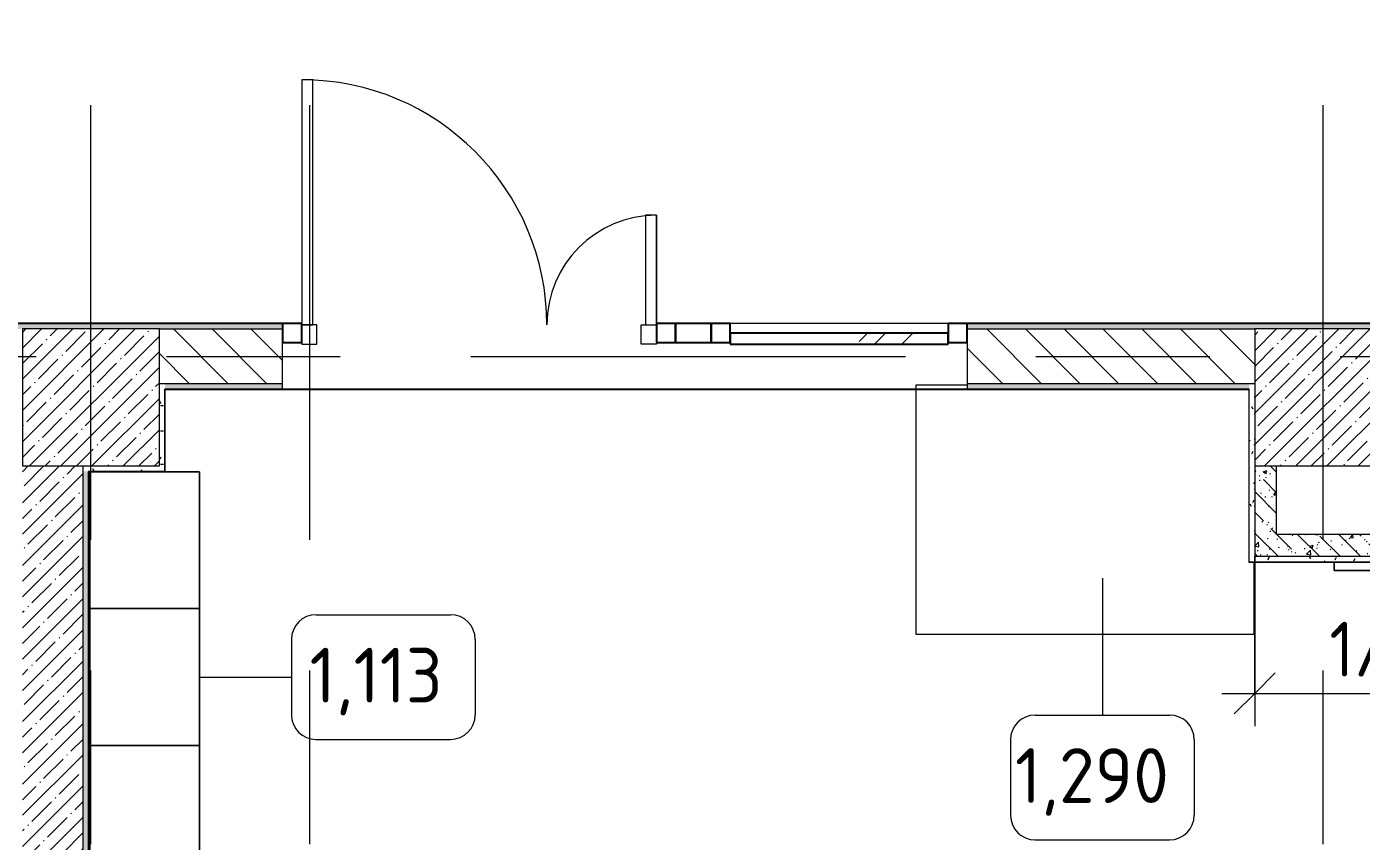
# Model space of a CAD drawing. Header units: millimetres. Extents: x 957 to 228198, y -8553 to 29000.
# Drawn here: x 37178 to 42052, y 6029 to 9004 of the extents above; entities that cross this region are included whole.
import ezdxf

# ---------------------------------------------------------------- set-up
doc = ezdxf.new("R2010")
doc.units = ezdxf.units.MM
doc.linetypes.add('Осевая', pattern=[3175, 635, -476.25, 1587.5, -476.25])
for name, color, linetype, lineweight in [('A-ANNO-DIMS', 7, 'Continuous', 9), ('A-ANNO-DIMS-100', 7, 'Continuous', 9), ('A-DETL-GENF', 7, 'Continuous', 9), ('A-GLAZ-CURT', 7, 'Continuous', 9), ('A-GLAZ-CURT-1', 7, 'Continuous', 25), ('A-GLAZ-CWMG', 7, 'Continuous', 9), ('A-GLAZ-CWMG-1', 7, 'Continuous', 25), ('A-WALL', 7, 'Continuous', 9), ('I-FURN-IDEN', 7, 'Continuous', 9), ('I-WALL', 7, 'Continuous', 9), ('S-COLS', 7, 'Continuous', 9), ('Оси-2', 7, 'Осевая', 9)]:
    doc.layers.add(name, color=color, linetype=linetype, lineweight=lineweight)
for name, color, linetype, lineweight, true_color in [('A-DOOR-1', 7, 'Continuous', 9, 0xc0c0c0), ('A-WALL-1', 9, 'Continuous', 9, 0x808080), ('A-WALL-FNSH-1', 9, 'Continuous', 9, 0x808080), ('I-FURN-1', 9, 'Continuous', 9, 0x808080)]:
    doc.layers.add(name, color=color, linetype=linetype, lineweight=lineweight, true_color=true_color)
doc.styles.add('GOST Common_3', font='GOST_Common.ttf', dxfattribs={"height": 200})
doc.styles.add('ISOCPEUR_3', font='isocpeur.ttf', dxfattribs={"width": 0.9, "height": 200})
doc.dimstyles.new('ISO-2_0_0_9К_Средний_округл2_1', dxfattribs={"dimscale": 304.8, "dimtxt": 199.196235, "dimasz": 0.492126, "dimexe": 0.393701, "dimexo": 0, "dimgap": 0, "dimtad": 1, "dimdec": 0, "dimrnd": 10, "dimzin": 0, "dimdsep": 46, "dimtxsty": 'ISOCPEUR_3', "dimblk1": 'OBLIQUE', "dimblk2": 'OBLIQUE', "dimsah": 1, "dimcen": 0.09, "dimdle": 0.393701, "dimazin": 0, "dimtfac": 1, "dimtdec": 4, "dimtix": 1, "dimtmove": 0, "dimatfit": 3, "dimfxl": 1, "dimtvp": 1, "dimtolj": 1, "dimtzin": 0, "dimarcsym": 2})
pattern_1 = [(135, (-10247.55, 0), (-75.43415, -75.43415), [106.68, -17.78, 3.556, -17.78]), (135, (-10247.55, 75.39), (-75.43415, -75.43415), []), (50, (-10247.55, 0), (127.52922, -11.15758), [13.335, -146.685]), (355, (-10247.55, 0), (-24.66966, 133.74002), [10.668, -117.348]), (100.451, (-10236.92, -0.93), (102.85973, 122.58178), [11.333, -124.663]), (46.184, (-10247.55, 35.56), (189.75516, -29.43036), [20.002, -220.027]), (96.636, (-10231.74, 33.1), (166.1822, 173.1996), [17, -186.995]), (351.184, (-10247.55, 35.56), (166.1839, 173.1976), [16.002, -176.022]), (21, (-10229.77, 26.67), (106.13027, -71.58603), [13.335, -146.685]), (326, (-10229.77, 26.67), (43.26188, 128.93175), [10.668, -117.348]), (71.451, (-10220.93, 20.7), (149.39198, 57.34505), [11.333, -124.663]), (37.5, (-10247.55, 0), (2.16223, 59.188357), [3.353, -112.573, 3.353, -115.773, -117.792]), (37.5, (-10247.55, 0), (2.16223, 59.188357), [-235.052, 3.353, -114.44]), (7.5, (-10247.55, 0), (46.77386, 70.12615), [3.353, -64.567, 3.353, -109.906, -44.894]), (7.5, (-10247.55, 0), (46.77386, 70.12615), [-181.178, 3.353, -41.542]), (327.5, (-10287.2, 0), (94.91367, -4.010093), [3.353, -41.097, 3.353, -135.331, -184.023]), (327.5, (-10287.2, 0), (94.91367, -4.010093), [-183.134, 3.353, -180.67]), (317.5, (-10304.98, 0), (103.69057, 17.79882), [3.353, -54.432, 3.353, -88.748, -130.683]), (317.5, (-10304.98, 0), (103.69057, 17.79882), [-149.885, 3.353, -127.33])]
pattern_2 = [(0, (-10247.55, 0), (121.92, 30.48), [10.058, -81.382, 10.058, -81.382, -487.68]), (0, (-10247.55, 0), (121.92, 30.48), [-182.88, 10.058, -172.822, 10.058, -81.382, -213.36]), (0, (-10247.55, 0), (121.92, 30.48), [-457.2, 10.058, -50.902, 10.058, -142.342]), (120, (-10201.83, 15.24), (-87.356454, 90.345817), [10.058, -81.382, 10.058, -81.382, -487.68]), (120, (-10201.83, 15.24), (-87.356454, 90.345817), [-182.88, 10.058, -172.822, 10.058, -81.382, -213.36]), (120, (-10201.83, 15.24), (-87.356454, 90.345817), [-457.2, 10.058, -50.902, 10.058, -142.342]), (240, (-10186.59, 76.2), (-34.563546, -120.825817), [10.058, -81.382, 10.058, -81.382, -487.68]), (240, (-10186.59, 76.2), (-34.563546, -120.825817), [-182.88, 10.058, -172.822, 10.058, -81.382, -213.36]), (240, (-10186.59, 76.2), (-34.563546, -120.825817), [-457.2, 10.058, -50.902, 10.058, -142.342])]

# ---------------------------------------------------------------- blocks, each defined once
blk = doc.blocks.new('BSC_Колонна _Прямоугольная - 500х500-V2-План расстановки мебели и оборудования 3 этажа в осях 12-23')
at = {"layer": 'S-COLS'}
h = blk.add_hatch(dxfattribs=at)
h.set_pattern_fill('FP_3', color=256, style=0, pattern_type=2)
h.set_pattern_definition([(45, (-47660, -7650), (-57.02463, 57.02463), []), (45, (-47602.975, -7650), (-57.02463, 57.02463), [100.806, -20.161, 3.353, -16.808])])
h.paths.add_polyline_path([(-250, -250), (250, -250), (250, 250), (-250, 250), (-250, 30)])
for p, q in [((250, 250), (-250, 250)), ((-250, 250), (-250, -250)), ((250, -250), (250, 250)), ((-250, -250), (250, -250))]:
    blk.add_line(p, q, dxfattribs=at)
blk = doc.blocks.new('BSC_Колонна _Прямоугольная - 500х500-V3-План расстановки мебели и оборудования 3 этажа в осях 12-23')
at = {"layer": 'S-COLS'}
h = blk.add_hatch(dxfattribs=at)
h.set_pattern_fill('FP_4', color=256, style=0, pattern_type=2)
h.set_pattern_definition([(45, (-52160, -7650), (-57.02463, 57.02463), []), (45, (-52102.975, -7650), (-57.02463, 57.02463), [100.806, -20.161, 3.353, -16.808])])
h.paths.add_polyline_path([(-250, -250), (250, -250), (250, 250), (-250, 250), (-250, 30)])
for p, q in [((250, 250), (-250, 250)), ((-250, 250), (-250, -250)), ((250, -250), (250, 250)), ((-250, -250), (250, -250))]:
    blk.add_line(p, q, dxfattribs=at)
blk = doc.blocks.new('Стол базовый прямоугольный - 1_290-V97-План расстановки мебели и оборудования 3 этажа в осях 12-23')
at = {"layer": 'I-FURN-1'}
for p, q in [((-430, 455), (-617.5, 455)), ((-617.5, 455), (-617.5, -455)), ((617.5, -455), (617.5, -190)), ((-617.5, -455), (617.5, -455))]:
    blk.add_line(p, q, dxfattribs=at)
blk = doc.blocks.new('Мебель_универсальная - 1_24б-26156272-План расстановки мебели и оборудования 3 этажа в осях 12-23')
at = {"layer": 'I-FURN-1'}
for p, q in [((600, 25.4), (-600, 25.4)), ((-600, 25.4), (-600, -6.9)), ((-600, -6.9), (-600, 25.4)), ((-600, 25.4), (600, 25.4)), ((600, -6.9), (600, 25.4)), ((600, 25.4), (600, -6.9))]:
    blk.add_line(p, q, dxfattribs=at)
blk = doc.blocks.new('1_113 тумба - 1_113 тумба-31126920-План расстановки мебели и оборудования 3 этажа в осях 12-23')
at = {"layer": 'I-FURN-1'}
for p, q in [((-400, 1500), (0, 1500)), ((-400, 0), (-400, 1500)), ((0, 1500), (-400, 1500)), ((-400, 1500), (-400, 1000)), ((-400, 1000), (-400, 1500)), ((-400, 1500), (0, 1500)), ((0, 1500), (0, 0)), ((0, 1000), (0, 1500)), ((0, 1500), (0, 1000)), ((0, 1000), (-400, 1000)), ((-400, 1000), (-400, 500)), ((-400, 500), (-400, 1000)), ((-400, 1000), (0, 1000)), ((-400, 1000), (0, 1000)), ((0, 1000), (-400, 1000)), ((0, 500), (0, 1000)), ((0, 1000), (0, 500)), ((-400, 500), (0, 500)), ((0, 500), (-400, 500)), ((0, 500), (-400, 500)), ((-400, 500), (-400, 0)), ((-400, 0), (-400, 500)), ((-400, 500), (0, 500)), ((0, 0), (0, 500)), ((0, 500), (0, 0)), ((0, 0), (-400, 0)), ((-400, 0), (0, 0)), ((0, 0), (-400, 0))]:
    blk.add_line(p, q, dxfattribs=at)
blk = doc.blocks.new('Прямоугольный импост - 50 x 70 мм-31700031-План расстановки мебели и оборудования 3 этажа в осях 12-23')
at = {"layer": 'A-GLAZ-CWMG-1'}
for p, q in [((-70, 35), (0, 35)), ((-70, -35), (-70, 35)), ((0, 35), (0, -35)), ((0, -35), (-70, -35))]:
    blk.add_line(p, q, dxfattribs=at)
blk = doc.blocks.new('Дверь_Витражная_остекление_ - ДВН_ДАО_Главный вход_1200 в свету-31742133-План расстановки мебели и оборудования 3 этажа в осях 12-23')
at = {"layer": 'A-DETL-GENF'}
for p, q in [((-607.5, 925), (-647.5, 925)), ((-647.5, 925), (-647.5, 35)), ((-607.5, 30), (-607.5, 925)), ((647.5, 430), (607.5, 430)), ((607.5, 430), (607.5, 30)), ((647.5, 35), (647.5, 430)), ((-647.5, 30), (-607.5, 30)), ((-592.5, 30), (-647.5, 30)), ((-592.5, -40), (-592.5, 30)), ((592.5, -40), (592.5, 30)), ((592.5, 30), (647.5, 30)), ((607.5, 30), (647.5, 30)), ((-647.5, -35), (-647.5, -40)), ((-647.5, -40), (-592.5, -40)), ((647.5, -40), (592.5, -40)), ((647.5, -35), (647.5, -40))]:
    blk.add_line(p, q, dxfattribs=at)
at = {"layer": 'A-DOOR-1'}
for p, q in [((-647.5, 925), (-647.5, 35)), ((647.5, 430), (647.5, 35))]:
    blk.add_line(p, q, dxfattribs=at)
for centre, radius, start, end in [((-647.5, 30), 895, 360, 90), ((647.5, 30), 400, 90, 180)]:
    blk.add_arc(centre, radius, start, end, dxfattribs=at)
blk = doc.blocks.new('Системная панель - Стемалит - 40мм-32257327-План расстановки мебели и оборудования 3 этажа в осях 12-23')
at = {"layer": 'A-GLAZ-CURT-1'}
for p, q in [((65, 35), (-65, 35)), ((-65, 35), (-65, -35)), ((65, -35), (65, 35)), ((-65, -35), (65, -35))]:
    blk.add_line(p, q, dxfattribs=at)
blk = doc.blocks.new('Прямоугольный импост - 50 x 70 мм-31687886-План расстановки мебели и оборудования 3 этажа в осях 12-23')
at = {"layer": 'A-GLAZ-CWMG-1'}
for p, q in [((-35, 35), (35, 35)), ((-35, -35), (-35, 35)), ((35, 35), (35, -35)), ((35, -35), (-35, -35))]:
    blk.add_line(p, q, dxfattribs=at)
blk = doc.blocks.new('Прямоугольный импост - 50 x 70 мм-31701779-План расстановки мебели и оборудования 3 этажа в осях 12-23')
at = {"layer": 'A-GLAZ-CWMG-1'}
for p, q in [((0, 35), (-70, 35)), ((-70, 35), (-70, -35)), ((0, -35), (0, 35)), ((-70, -35), (0, -35))]:
    blk.add_line(p, q, dxfattribs=at)
blk = doc.blocks.new('Системная панель - Стекло - 40мм-V257-План расстановки мебели и оборудования 3 этажа в осях 12-23')
at = {"layer": 'A-GLAZ-CURT'}
h = blk.add_hatch(dxfattribs=at)
h.set_pattern_fill('FP_72', color=256, style=0, pattern_type=2)
h.set_pattern_definition([(45, (-50492.5, -7785), (-282.8427, 282.8427), [200, -600]), (45, (-50692.5, -7885), (-282.8427, 282.8427), [600, -200]), (45, (-50292.5, -7985), (-282.8427, 282.8427), [200, -600])])
h.paths.add_polyline_path([(397.5, -40), (397.5, 0), (-397.5, 0), (-397.5, -40), (280, -40)])
at = {"layer": 'A-GLAZ-CURT-1'}
for p, q in [((397.5, 0), (-397.5, 0)), ((-397.5, 0), (-397.5, -40)), ((397.5, -40), (397.5, 0)), ((-397.5, -40), (397.5, -40))]:
    blk.add_line(p, q, dxfattribs=at)
blk = doc.blocks.new('Прямоугольный импост - 50 x 70 мм-31702100-План расстановки мебели и оборудования 3 этажа в осях 12-23')
at = {"layer": 'A-GLAZ-CWMG-1'}
for p, q in [((-35, 35), (35, 35)), ((-35, -35), (-35, 35)), ((35, 35), (35, -35)), ((35, -35), (-35, -35))]:
    blk.add_line(p, q, dxfattribs=at)
blk = doc.blocks.new('Прямоугольный импост - 50 x 70 мм-31720914-План расстановки мебели и оборудования 3 этажа в осях 12-23')
at = {"layer": 'A-GLAZ-CWMG'}
blk.add_line((42060, 7920), (41265, 7920), dxfattribs=at)
blk = doc.blocks.new('Марка_Мебель - В прямоуг_Balcon_Марка-25523697-План расстановки мебели и оборудования 3 этажа в осях 12-23')
at = {"layer": 'I-FURN-IDEN'}
for p, q in [((-2.455, 2.278), (2.455, 2.278)), ((-3.355, 1.378), (-3.355, -1.384)), ((3.355, 1.378), (3.355, -1.378)), ((-2.461, -2.278), (2.455, -2.278))]:
    blk.add_line(p, q, dxfattribs=at)
for centre, radius, start, end in [((-2.455, 1.378), 0.9, 90, 180), ((2.455, 1.378), 0.9, 0, 90), ((-2.461, -1.384), 0.893, 180, 270), ((2.455, -1.378), 0.9, 270, 0)]:
    blk.add_arc(centre, radius, start, end, dxfattribs=at)
blk = doc.blocks.new('DIMBLOCK19-План расстановки мебели и оборудования 3 этажа в осях 12-23')
at = {"layer": 'A-ANNO-DIMS-100'}
for p, q in [((41662.4, 7070), (41662.4, 6449.5)), ((41662.4, 6569.5), (41662.4, 7070)), ((42552.4, 6620.2), (42552.4, 6449.5)), ((42552.4, 6569.5), (42552.4, 6620.2)), ((41542.4, 6569.5), (42552.4, 6569.5))]:
    blk.add_line(p, q, dxfattribs=at)
at = {"layer": 'A-ANNO-DIMS-100', "lineweight": 20}
for p, q in [((41662.4, 6569.5), (41737.4, 6644.5)), ((42552.4, 6569.5), (42627.4, 6644.5)), ((41662.4, 6569.5), (41587.4, 6494.5)), ((42552.4, 6569.5), (42477.4, 6494.5))]:
    blk.add_line(p, q, dxfattribs=at)
at = {"layer": 'A-ANNO-DIMS-100', "color": 0, "insert": (41935.1, 6830.8), "char_height": 200, "width": 413.715, "attachment_point": 1, "line_spacing_factor": 1.149209, "style": 'ISOCPEUR_3'}
blk.add_mtext('1/2', dxfattribs=at)
blk = doc.blocks.new('_Oblique')
at = {"color": 0, "linetype": 'ByBlock', "lineweight": -2}
blk.add_line((-0.5, -0.5), (0.5, 0.5), dxfattribs=at)

msp = doc.modelspace()

# ---------------------------------------------------------------- hatches: boundary and pattern name
at = {"layer": 'I-WALL'}
h = msp.add_hatch(dxfattribs=at)
h.set_pattern_fill('FP_68', color=256, style=0, pattern_type=2)
h.set_pattern_definition(pattern_2)
h.paths.add_polyline_path([(61472.4, 7900), (62002.4, 7900), (62002.4, 7908), (62057.4, 7908), (62057.4, 7920), (61412.4, 7920), (61412.4, 7908), (61442.4, 7908), (61442.4, 7900)])
h.paths.add_polyline_path([(60072.4, 7900), (60432.4, 7900), (60432.4, 7908), (60462.4, 7908), (60462.4, 7920), (59112.4, 7920), (59112.4, 7908), (59142.4, 7908), (59142.4, 7900), (60019.2, 7900)])
h.paths.add_polyline_path([(63852.4, 7900), (63852.4, 7920), (63457.4, 7920), (63457.4, 7908), (63512.4, 7908), (63512.4, 7900), (63846.7, 7900)])
h.paths.add_polyline_path([(57112.8, 7900), (57982.4, 7900), (57982.4, 7908), (58012.4, 7908), (58012.4, 7920), (56612.4, 7920), (56612.4, 7908), (56642.4, 7908), (56642.4, 7900), (56932.4, 7900)])
h.paths.add_polyline_path([(55382.4, 7900), (55632.4, 7900), (55632.4, 7908), (55662.4, 7908), (55662.4, 7920), (50222.4, 7920), (50222.4, 7900), (55162.4, 7900)])
h.paths.add_polyline_path([(46682.4, 7900), (47722.4, 7900), (47722.4, 7920), (40612.4, 7920), (40612.4, 7900), (46662.4, 7900)])
h.paths.add_polyline_path([(36062.4, 7900), (38112.4, 7900), (38112.4, 7920), (31882.4, 7920), (31882.4, 7900), (35982.4, 7900)])
h.paths.add_polyline_path([(29382.4, 7900), (29382.4, 7920), (28512.4, 7920), (28512.4, 7900), (28812.4, 7900)])
h = msp.add_hatch(dxfattribs=at)
h.set_pattern_fill('FP_21', color=256, style=0, pattern_type=2)
h.set_pattern_definition([(135, (-10247.55, 0), (-70.71068, -70.71068), [])])
h.paths.add_polyline_path([(40612.4, 7700), (41662.4, 7700), (41662.4, 7900), (40612.4, 7900)])
h.paths.add_polyline_path([(38112.4, 7700), (38112.4, 7700), (38112.4, 7900), (37662.4, 7900), (37662.4, 7700), (37682.4, 7700)])
h = msp.add_hatch(dxfattribs=at)
h.set_pattern_fill('FP_68', color=256, style=0, pattern_type=2)
h.set_pattern_definition(pattern_2)
h.paths.add_polyline_path([(37662.4, 7380), (37682.4, 7380), (37682.4, 7700), (37662.4, 7700), (37662.4, 7400)])
h = msp.add_hatch(dxfattribs=at)
h.set_pattern_fill('FP_68', color=256, style=0, pattern_type=2)
h.set_pattern_definition(pattern_2)
h.paths.add_polyline_path([(41642.4, 7680), (41642.4, 7700), (40612.4, 7700), (40612.4, 7680)])
h.paths.add_polyline_path([(37682.4, 7680), (38112.4, 7680), (38112.4, 7700), (37682.4, 7700)])
h = msp.add_hatch(dxfattribs=at)
h.set_pattern_fill('FP_68', color=256, style=0, pattern_type=2)
h.set_pattern_definition(pattern_2)
h.paths.add_polyline_path([(41662.4, 7070), (41662.4, 7700), (41642.4, 7700), (41642.4, 7070), (41659.9, 7070)])
h = msp.add_hatch(dxfattribs=at)
h.set_pattern_fill('FP_17', color=256, style=0, pattern_type=2)
h.set_pattern_definition([(45, (-10247.55, 0), (-57.02463, 57.02463), []), (45, (-10190.526, 0), (-57.02463, 57.02463), [100.806, -20.161, 3.353, -16.808])])
h.paths.add_polyline_path([(37382.4, 400), (37382.4, 870), (37351.8, 870), (37351.8, 1370), (37382.4, 1370), (37382.4, 7400), (37162.4, 7400), (37162.4, 400)])
h = msp.add_hatch(dxfattribs=at)
h.set_pattern_fill('FP_68', color=256, style=0, pattern_type=2)
h.set_pattern_definition(pattern_2)
h.paths.add_polyline_path([(37382.4, 7380), (37662.4, 7380), (37662.4, 7400), (37382.4, 7400)])
h = msp.add_hatch(dxfattribs=at)
h.set_pattern_fill('FP_68', color=256, style=0, pattern_type=2)
h.set_pattern_definition(pattern_2)
h.paths.add_polyline_path([(37402.4, 400), (37402.4, 870), (37382.4, 870), (37382.4, 400)])
h.paths.add_polyline_path([(37399.7, 1370), (37402.4, 1370), (37402.4, 7380), (37382.4, 7380), (37382.4, 1370)])
h = msp.add_hatch(dxfattribs=at)
h.set_pattern_fill('FP_23', color=256, style=0, pattern_type=2)
h.set_pattern_definition(pattern_1)
h.paths.add_polyline_path([(41742.4, 7150), (41742.4, 7400), (41662.4, 7400), (41662.4, 7150)])
h = msp.add_hatch(dxfattribs=at)
h.set_pattern_fill('FP_23', color=256, style=0, pattern_type=2)
h.set_pattern_definition(pattern_1)
h.paths.add_polyline_path([(43362.4, 7070), (43442.4, 7070), (43442.4, 7150), (41662.4, 7150), (41662.4, 7070), (42581, 7070)])
h = msp.add_hatch(dxfattribs=at)
h.set_pattern_fill('FP_68', color=256, style=0, pattern_type=2)
h.set_pattern_definition(pattern_2)
h.paths.add_polyline_path([(43152.4, 7050), (43442.4, 7050), (43442.4, 7070), (41642.4, 7070), (41642.4, 7050), (42581, 7050)])

# ---------------------------------------------------------------- linework, layer by layer
at = {"layer": 'A-WALL'}
for p, q in [((38112.4, 7700), (37662.4, 7700)), ((37682.4, 7380), (37682.4, 7680)), ((38112.4, 7680), (37682.4, 7680)), ((37683.4, 7680), (37683.4, 7679)), ((41662.4, 7700), (40612.4, 7700)), ((41642.4, 7679), (41641.4, 7679)), ((41642.4, 7050), (41642.4, 7680)), ((37382.4, 7400), (37382.4, 400)), ((37402.4, 7380), (37402.4, 420)), ((37682.4, 7380), (37402.4, 7380)), ((41662.4, 7400), (41662.4, 7070))]:
    msp.add_line(p, q, dxfattribs=at)
at = {"layer": 'A-WALL-1'}
for p, q in [((37662.4, 7900), (38112.4, 7900)), ((38112.4, 7900), (38112.4, 7920)), ((38112.4, 7680), (38112.4, 7900)), ((40612.4, 7920), (40612.4, 7920)), ((40612.4, 7920), (40612.4, 7900)), ((40612.4, 7900), (40612.4, 7680)), ((40612.4, 7900), (41662.4, 7900)), ((41742.4, 7150), (41742.4, 7400)), ((42462.4, 7150), (41742.4, 7150)), ((41662.4, 7070), (43442.4, 7070)), ((41642.4, 7050), (43462.4, 7050))]:
    msp.add_line(p, q, dxfattribs=at)
at = {"layer": 'A-WALL-FNSH-1'}
for p, q in [((38112.4, 7921), (31882.4, 7921)), ((31882.4, 7920), (38112.4, 7920)), ((38112.4, 7920), (38112.4, 7921)), ((47722.4, 7921), (40612.4, 7921)), ((40612.4, 7921), (40612.4, 7920)), ((40612.4, 7920), (47722.4, 7920)), ((37683.4, 7379), (37683.4, 7679)), ((37683.4, 7679), (41641.4, 7679)), ((41642.4, 7680), (38112.4, 7680)), ((41641.4, 7679), (41641.4, 7049)), ((37403.4, 421), (37403.4, 7379)), ((37403.4, 7379), (37683.4, 7379)), ((41641.4, 7049), (43463.4, 7049))]:
    msp.add_line(p, q, dxfattribs=at)
at = {"layer": 'I-FURN-IDEN'}
for p, q in [((41106, 6990.1), (41106, 6490)), ((37808.7, 6628.8), (38144.8, 6628.8))]:
    msp.add_line(p, q, dxfattribs=at)
at = {"layer": 'Оси-2'}
for p, q in [((37412.4, -331.5), (37412.4, 24850)), ((38212.4, -331.5), (38212.4, 24850)), ((41912.4, -331.5), (41912.4, 24850)), ((28163.2, 7800), (72002.4, 7800))]:
    msp.add_line(p, q, dxfattribs=at)

# ---------------------------------------------------------------- block references
at = {"layer": 'A-DOOR-1'}
msp.add_blockref('Дверь_Витражная_остекление_ - ДВН_ДАО_Главный вход_1200 в свету-31742133-План расстановки мебели и оборудования 3 этажа в осях 12-23', (38829.9, 7885), dxfattribs=at)
at = {"layer": 'A-GLAZ-CURT'}
for name, p in [('Системная панель - Стемалит - 40мм-32257327-План расстановки мебели и оборудования 3 этажа в осях 12-23', (39612.4, 7885)), ('Системная панель - Стекло - 40мм-V257-План расстановки мебели и оборудования 3 этажа в осях 12-23', (40144.9, 7885))]:
    msp.add_blockref(name, p, dxfattribs=at)
at = {"layer": 'A-GLAZ-CWMG', "rotation": 180}
msp.add_blockref('Прямоугольный импост - 50 x 70 мм-31701779-План расстановки мебели и оборудования 3 этажа в осях 12-23', (38112.4, 7885), dxfattribs=at)
at = {"layer": 'A-GLAZ-CWMG', "extrusion": (0, 0, -1), "rotation": 180}
for name, p in [('Прямоугольный импост - 50 x 70 мм-31687886-План расстановки мебели и оборудования 3 этажа в осях 12-23', (-39512.4, 7885)), ('Прямоугольный импост - 50 x 70 мм-31702100-План расстановки мебели и оборудования 3 этажа в осях 12-23', (-39712.4, 7885)), ('Прямоугольный импост - 50 x 70 мм-31700031-План расстановки мебели и оборудования 3 этажа в осях 12-23', (-40612.4, 7885))]:
    msp.add_blockref(name, p, dxfattribs=at)
at = {"layer": 'A-GLAZ-CWMG'}
msp.add_blockref('Прямоугольный импост - 50 x 70 мм-31720914-План расстановки мебели и оборудования 3 этажа в осях 12-23', (-1517.6, 0), dxfattribs=at)
at = {"layer": 'I-FURN-1'}
for name, p in [('Стол базовый прямоугольный - 1_290-V97-План расстановки мебели и оборудования 3 этажа в осях 12-23', (41042.4, 7240)), ('1_113 тумба - 1_113 тумба-31126920-План расстановки мебели и оборудования 3 этажа в осях 12-23', (37808.7, 5878.8))]:
    msp.add_blockref(name, p, dxfattribs=at)
at = {"layer": 'I-FURN-1', "rotation": 180}
msp.add_blockref('Мебель_универсальная - 1_24б-26156272-План расстановки мебели и оборудования 3 этажа в осях 12-23', (42552.4, 7043.1), dxfattribs=at)
at = {"layer": 'I-FURN-IDEN', "xscale": 99.99999999999993, "yscale": 99.99999999999993, "zscale": 99.99999999999993}
for p in [(38480.3, 6628.8), (41106, 6262.3)]:
    msp.add_blockref('Марка_Мебель - В прямоуг_Balcon_Марка-25523697-План расстановки мебели и оборудования 3 этажа в осях 12-23', p, dxfattribs=at)
at = {"layer": 'S-COLS'}
for name, p in [('BSC_Колонна _Прямоугольная - 500х500-V2-План расстановки мебели и оборудования 3 этажа в осях 12-23', (37412.4, 7650)), ('BSC_Колонна _Прямоугольная - 500х500-V3-План расстановки мебели и оборудования 3 этажа в осях 12-23', (41912.4, 7650))]:
    msp.add_blockref(name, p, dxfattribs=at)

# ---------------------------------------------------------------- texts
at = {"layer": 'I-FURN-IDEN', "char_height": 200, "attachment_point": 1, "style": 'GOST Common_3'}
for s, insert, width in [('1,113', (38210.8, 6735.8), 617.299), ('1,290', (40787, 6369.3), 737.552)]:
    msp.add_mtext(s, dxfattribs=dict(at, insert=insert, width=width))

# ---------------------------------------------------------------- dimensions: what is measured, and where the dimension line sits
at = {"layer": 'A-ANNO-DIMS'}
dim = msp.add_linear_dim(base=(42552.4, 6569.5), p1=(41662.4, 7070), p2=(42552.4, 6620.2), text='1/2', dimstyle='ISO-2_0_0_9К_Средний_округл2_1', override={"dimpost": '<>', "dimfxl": 997.206293}, dxfattribs=at)
dim.commit()
dim.dimension.update_dxf_attribs({"geometry": 'DIMBLOCK19-План расстановки мебели и оборудования 3 этажа в осях 12-23', "text_midpoint": (42107.4, 6669.5)})

doc.saveas('drawing.dxf')
